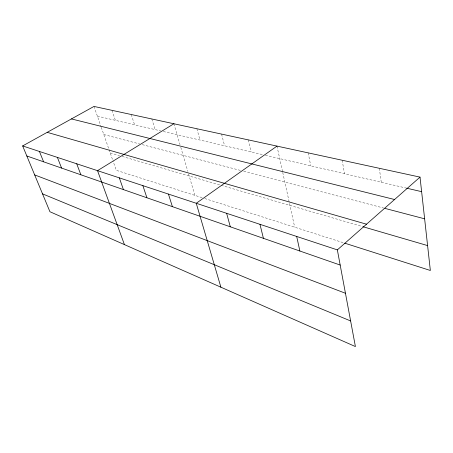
<?xml version="1.0" encoding="UTF-8"?>
<svg xmlns="http://www.w3.org/2000/svg" width="453" height="453" viewBox="0 0 453 453"><rect width="100%" height="100%" fill="white"/><g stroke="black" fill="none" stroke-linecap="round" stroke-linejoin="round"><path stroke-width="0.34" stroke-dasharray="2.27 1.7" d="M97.378 116.149L160.605 130.877M163.352 131.517L262.672 154.643M265.396 155.277L405.899 188.001M103.788 134.518L139.496 143.901M142.225 144.62L240.367 170.407M243.731 171.291L383.623 208.046M110.209 152.921L119.484 155.628M122.134 156.404L220.481 185.118M221.155 185.311L362.406 226.557M202.106 197.672L116.268 170.288L113.007 160.94M204.739 198.51L344.133 242.972M93.992 106.432L101.042 126.647M101.274 127.304L108.833 148.975M109.065 149.632L112.774 160.271M112.016 110.345L115.385 120.345M131.257 114.513L134.586 124.818M151.829 118.975L155.107 129.598M173.884 123.754L180.022 144.711M180.804 147.372L187.819 171.325M188.595 173.986L194.858 195.356M196.862 128.737L199.988 140.045M221.562 134.094L224.586 145.775M248.193 139.864L251.087 151.948M276.981 146.109L282.576 171.732M282.729 172.423L294.693 227.202M308.204 152.876L310.735 165.838M342.185 160.243L344.467 173.692M379.303 168.29L381.284 182.27"/><path stroke-width="0.68" d="M420.016 177.117L93.992 106.432L22.65 145.928L49.932 211.727L355.407 346.568L337.349 249.886L420.016 177.117L430.35 270.475L344.807 243.187M276.981 146.109L196.257 203.278L220.894 287.191M173.884 123.754L97.52 170.662L124.422 244.609M406.584 188.159L421.624 191.664M71.432 118.924L394.569 199.518M384.993 208.403L424.631 218.816M47.197 132.338L366.528 224.201M363.08 226.755L427.598 245.588M22.65 145.928L337.349 249.886M26.812 155.968L340.18 265.05M34.671 174.92L345.452 293.255M42.525 193.867L350.622 320.945M39.422 151.466L43.596 161.806M57.401 157.406L61.568 168.063M76.716 163.788L80.872 174.784M119.32 177.859L123.409 189.592M142.882 185.645L146.908 197.768M168.442 194.088L172.378 206.636M226.642 213.312L230.3 226.8M259.971 224.326L263.42 238.329M296.692 236.455L299.869 251.013"/></g></svg>
